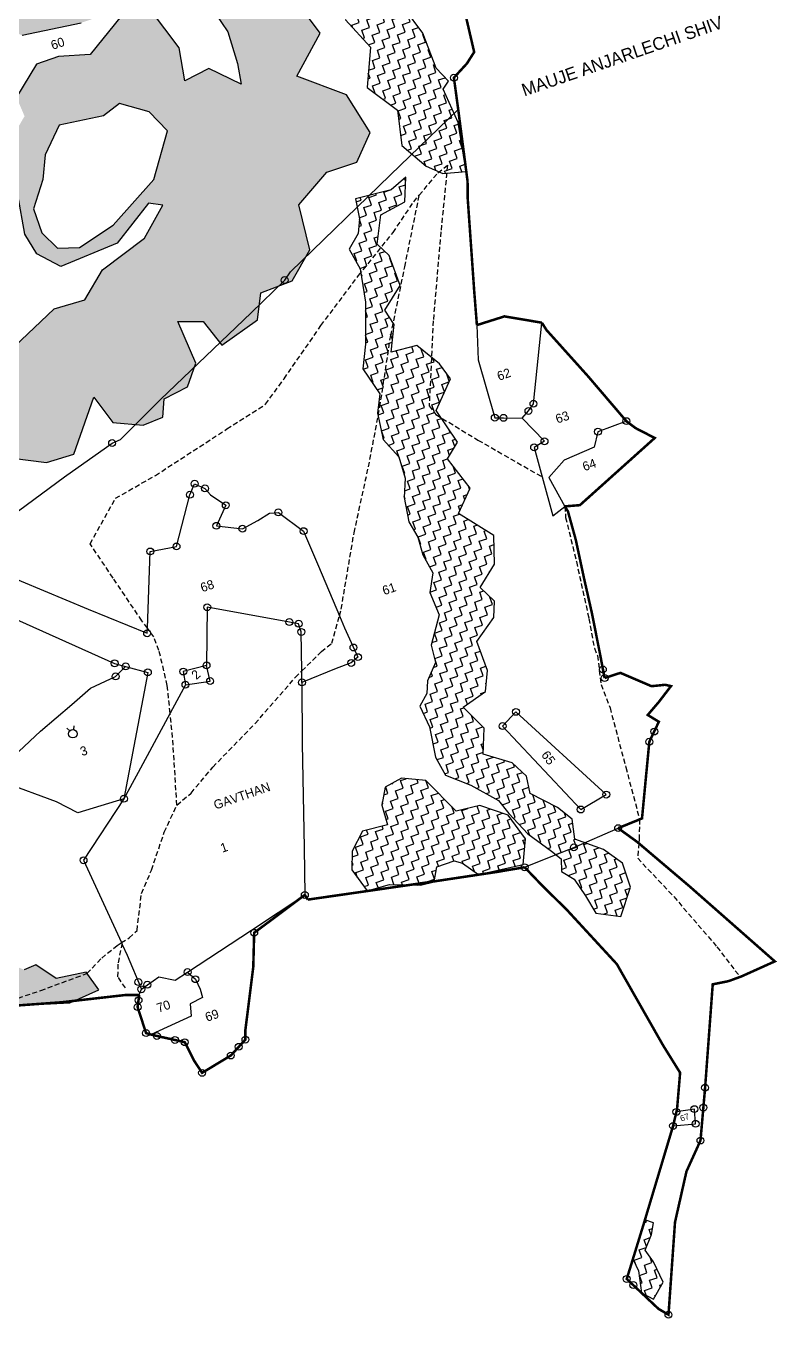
# Model space of a CAD drawing. Header units: metres. Extents: x 296658 to 298256, y 1974693 to 1976822.
# Drawn here: x 297507 to 298256, y 1974693 to 1975983 of the extents above; entities that cross this region are included whole.
import ezdxf

# ---------------------------------------------------------------- set-up
doc = ezdxf.new("R2010")
doc.units = ezdxf.units.M
doc.linetypes.add('DASHED', pattern=[0.75, 0.5, -0.25])
for name, color, linetype in [('LINE_FOOTPATH', 1, 'DASHED'), ('POLY_HATCH', 12, 'Continuous'), ('POLY_PARCEL', 6, 'Continuous'), ('SYM_STONE', 1, 'Continuous'), ('SYM_WELL', 1, 'Continuous'), ('TEXT_MAPIN', 7, 'Continuous'), ('TEXT_MAPOUT', 7, 'Continuous'), ('TEXT_PARCEL', 7, 'Continuous'), ('V_BOUND_LINE', 7, 'Continuous')]:
    doc.layers.add(name, color=color, linetype=linetype)
doc.styles.add('TEXT_MAP', font='')
doc.styles.get('TEXT_MAP').set_extended_font_data('Kruti Dev 050')
pattern_1 = [(19.05483, (297121.198, 1974265.004), (4.95156, 10.176907), [8.00273, -8.00273]), (109.05483, (297128.762, 1974267.617), (-10.176907, 4.95156), [8.00273, -8.00273])]

# ---------------------------------------------------------------- blocks, each defined once
blk = doc.blocks.new('STONE')
blk.add_circle((0, 0), 0.851)
blk = doc.blocks.new('MOTWELL')
for points in [[(-1.54, 2.96), (-0.8, 1.55)], [(1.54, 2.96), (0.8, 1.55)]]:
    blk.add_lwpolyline(points)
blk.add_circle((0, 0), 1.74)

msp = doc.modelspace()

# ---------------------------------------------------------------- hatches: boundary and pattern name
at = {"layer": 'POLY_HATCH'}
h = msp.add_hatch(dxfattribs=at)
h.set_pattern_fill('ZIGZAG', color=256, scale=2.520545, angle=19.0548, style=0)
h.set_pattern_definition(pattern_1)
h.paths.add_polyline_path([(297862.6, 1976090.4), (297849.5, 1976073.9), (297853, 1976054.6), (297832.7, 1976039.5), (297818.2, 1976006.4), (297825.4, 1975988.9), (297850.3, 1975961.7), (297846.8, 1975921.4), (297877.3, 1975898.6), (297881.6, 1975863.4), (297905.7, 1975842.7), (297922.3, 1975835.5), (297945.7, 1975837.4), (297937.5, 1975886.5), (297922.6, 1975919.5), (297928.1, 1975927.6), (297915.8, 1975940.5), (297902.5, 1975975.5), (297884.2, 1976000.1), (297885, 1976019.4), (297894, 1976034), (297884.5, 1976062.2), (297894.8, 1976063.4), (297901.9, 1976084.9), (297894.2, 1976095.5), (297896.5, 1976110.2), (297905.8, 1976117.2), (297924, 1976145.4), (297919.4, 1976181.4), (297931.6, 1976190.9), (297947.6, 1976206), (297954.7, 1976228.9), (297970.4, 1976241), (297977.2, 1976278.6), (297982.3, 1976300.4), (297997.2, 1976311.7), (297994.7, 1976319), (297969.5, 1976305), (297960.8, 1976288.7), (297932.7, 1976279.5), (297913.2, 1976262.2), (297912.6, 1976230.1), (297892.1, 1976222.5), (297874.7, 1976204.6), (297876.9, 1976184.9), (297882.9, 1976171.2), (297854.7, 1976155.3), (297843.8, 1976140.6), (297847.2, 1976112.2)])
h = msp.add_hatch(dxfattribs=at)
h.set_pattern_fill('ZIGZAG', color=256, scale=2.520545, angle=19.0548, style=0)
h.set_pattern_definition(pattern_1)
h.paths.add_polyline_path([(297665.3, 1975928.1), (297659.5, 1975960.9), (297630.9, 1975998.7), (297601.7, 1975992.6), (297570.7, 1975954.1), (297539.1, 1975952.1), (297517.3, 1975944.6), (297497.3, 1975911.8), (297505.4, 1975892.7), (297493.2, 1975871.6), (297463.7, 1975866.4), (297442.5, 1975834.2), (297424.9, 1975826.1), (297413.1, 1975804.2), (297372.9, 1975815.2), (297339.9, 1975799.8), (297326.1, 1975775.1), (297337, 1975742.1), (297298.9, 1975724), (297286.8, 1975702.9), (297299.3, 1975665.4), (297326.9, 1975650.1), (297312.4, 1975604.3), (297334.3, 1975571.1), (297357.7, 1975565.3), (297389.9, 1975577.4), (297409.6, 1975553.4), (297437.9, 1975539.3), (297475.2, 1975571), (297493.4, 1975551.5), (297527.2, 1975547.2), (297554.6, 1975555.7), (297574.4, 1975612.3), (297593.5, 1975587), (297623.7, 1975584.6), (297643.4, 1975592.4), (297644.6, 1975610.7), (297667.8, 1975622.6), (297676, 1975646.4), (297658.2, 1975687.9), (297683.6, 1975687.8), (297702.2, 1975664.4), (297737.7, 1975689.6), (297740.9, 1975716.5), (297772.1, 1975728.3), (297789.8, 1975759.3), (297778.8, 1975804.2), (297806.8, 1975836.7), (297836.6, 1975847), (297849.8, 1975876.5), (297826.4, 1975914.1), (297776.7, 1975932.7), (297800.1, 1975975.6), (297786.4, 1975993.8), (297727.7, 1976018.2), (297708, 1976039.3), (297678.2, 1976034.9), (297662.6, 1976058.4), (297633.8, 1976068.3), (297612, 1976060.8), (297595.2, 1976036.1), (297567.7, 1976056.5), (297547.1, 1976054.3), (297506.5, 1976026.4), (297482.7, 1976039), (297461, 1976025.6), (297448.8, 1976007.4), (297433.5, 1976007.1), (297419, 1976044.9), (297403, 1976046.3), (297375.3, 1976038.7), (297339.6, 1976057.2), (297306.3, 1976065.6), (297274.6, 1976066.6), (297267.1, 1976086.9), (297245.8, 1976095.4), (297216.5, 1976089.3), (297200.1, 1976106.5), (297163.1, 1976105.7), (297140.5, 1976123.7), (297101, 1976127), (297073.1, 1976114.3), (297057.5, 1976131.8), (297018.1, 1976132.2), (296980, 1976154.8), (296965.1, 1976164.6), (296929.3, 1976163.1), (296901.9, 1976177.5), (296861.8, 1976165.7), (296835.3, 1976180.4), (296797.8, 1976166.4), (296784.4, 1976157.8), (296752.1, 1976160.6), (296726.9, 1976137), (296698.5, 1976137.1), (296685.7, 1976123.7), (296681, 1976101.2), (296682.6, 1976074.9), (296668.7, 1976059.2), (296674.8, 1976028.5), (296663.3, 1976002.6), (296667.1, 1975973.1), (296677.5, 1975958.8), (296675.5, 1975931.3), (296688.2, 1975901.8), (296691.6, 1975870.2), (296718.6, 1975842.7), (296728, 1975811.2), (296740.7, 1975798.7), (296756.4, 1975798.1), (296763.8, 1975783.8), (296783.1, 1975769.6), (296806.3, 1975761.6), (296815.9, 1975741.1), (296838.1, 1975729.9), (296860.8, 1975734.7), (296864.3, 1975706.1), (296881.2, 1975696), (296907.2, 1975697.1), (296923.8, 1975687.9), (296926.5, 1975669.9), (296950.1, 1975652.2), (296957.7, 1975617), (296969, 1975606), (296963.2, 1975572.2), (296973.4, 1975552.9), (296972.7, 1975521.8), (296985.8, 1975505.4), (297007.1, 1975505.8), (296993.5, 1975483.2), (296990.1, 1975451.2), (296999.5, 1975425.6), (297022.7, 1975411.7), (297041.3, 1975408.2), (297043.4, 1975389.1), (297066.8, 1975383.3), (297091.5, 1975396.8), (297103.1, 1975381.9), (297122.3, 1975382.5), (297148.7, 1975408.5), (297169.1, 1975402.7), (297197.7, 1975410.6), (297212.6, 1975391.8), (297224.7, 1975390), (297217.9, 1975370.8), (297227.5, 1975353.2), (297212.8, 1975345.2), (297202.5, 1975327.7), (297218.5, 1975314.3), (297220.4, 1975293.1), (297243.6, 1975276.2), (297255.9, 1975253.6), (297286.5, 1975241.3), (297289, 1975218.3), (297318.7, 1975202.8), (297339.1, 1975177), (297363.5, 1975162.5), (297376.6, 1975146.2), (297389.6, 1975138.7), (297389.5, 1975111.8), (297406.3, 1975084.8), (297404, 1975055.2), (297420.8, 1975031.2), (297454.2, 1975013.8), (297492.5, 1975005.2), (297550.6, 1975008.4), (297579.4, 1975021.3), (297566.9, 1975038.9), (297536.8, 1975032.4), (297516.6, 1975046.3), (297504.9, 1975041.3), (297474.3, 1975053.6), (297461.2, 1975064), (297447.4, 1975062.2), (297441.6, 1975089.1), (297418.3, 1975114.8), (297418, 1975154.5), (297370.9, 1975180), (297324.8, 1975216.8), (297288.5, 1975259.9), (297272.5, 1975273.3), (297253.2, 1975307.4), (297243.1, 1975297.9), (297229.8, 1975326.2), (297253.3, 1975346.2), (297241.2, 1975373.9), (297242.8, 1975405.3), (297221.5, 1975413.8), (297209.2, 1975436.4), (297182.7, 1975428.2), (297149.9, 1975440.8), (297116.4, 1975421.3), (297096, 1975424.2), (297071.9, 1975411.8), (297051.7, 1975425.7), (297022, 1975435.4), (297013.3, 1975453.3), (297015, 1975475.7), (297040.9, 1975488.6), (297053.5, 1975513.9), (297072.7, 1975517.5), (297099.9, 1975569.7), (297111.5, 1975586.6), (297097.9, 1975624.7), (297109.3, 1975659.4), (297196.5, 1975696.5), (297207.6, 1975726.2), (297240.4, 1975730.6), (297233, 1975767.8), (297248.1, 1975791.9), (297223, 1975848.9), (297254.6, 1975882.7), (297251.9, 1975900.6), (297279, 1975907), (297308.1, 1975925), (297345.1, 1975925.9), (297381.6, 1975948.4), (297420.2, 1975973.7), (297441.7, 1975979.1), (297462.7, 1975974.4), (297481.5, 1975981.9), (297502.9, 1975973.4), (297561.8, 1975985.8), (297615.6, 1976004.4), (297653.8, 1976007.6), (297689, 1976004.9), (297708.2, 1975976.7), (297717.6, 1975945.2), (297721.3, 1975924.5), (297689, 1975940.2)])
h.paths.add_polyline_path([(297629.5, 1975897.1), (297648, 1975878.1), (297634.4, 1975829.5), (297593.6, 1975783.9), (297560.1, 1975761.6), (297538.4, 1975761), (297522.7, 1975776.3), (297514.4, 1975800.4), (297523.5, 1975829.7), (297525.8, 1975854.3), (297539.8, 1975883.8), (297584, 1975892.9), (297600.1, 1975905.4)], flags=16)
h.paths.add_polyline_path([(297629, 1975806.1), (297643.2, 1975804.1), (297625, 1975770.9), (297583.1, 1975739.5), (297565.4, 1975709.5), (297535, 1975700.6), (297495.3, 1975663), (297479.2, 1975668.3), (297480.9, 1975711.1), (297455.9, 1975717.9), (297443.7, 1975732.1), (297455.6, 1975750.1), (297489.3, 1975777.1), (297498.8, 1975814.2), (297505.8, 1975775.1), (297517.6, 1975755.3), (297541.6, 1975742.9), (297597.8, 1975766.1)], flags=16)
h.paths.add_polyline_path([(297473.9, 1975702.6), (297467.2, 1975669.5), (297429.1, 1975658.6), (297407.1, 1975656.4), (297395.6, 1975668.6), (297395.2, 1975697.7), (297408.8, 1975713.9), (297432.4, 1975723.6), (297453.9, 1975708)], flags=16)
h.paths.add_polyline_path([(297349.2, 1976016.9), (297325.9, 1976004.4), (297314.2, 1975982), (297311.2, 1975964.1), (297293.3, 1975963.8), (297278, 1975962.2), (297263.5, 1975932.9), (297253, 1975941.1), (297252.8, 1975953.5), (297268, 1975972), (297306.6, 1975989), (297296.2, 1976009.6), (297260.8, 1976002.5), (297238, 1975993.1), (297234.3, 1975936.8), (297218.1, 1975923.1), (297218.5, 1975893.2), (297203.1, 1975883.4), (297192, 1975863.5), (297203.5, 1975824.8), (297195, 1975810.2), (297203.9, 1975789.7), (297215.4, 1975770.2), (297193.1, 1975772), (297179.9, 1975760.2), (297173.4, 1975746.1), (297180.6, 1975720), (297166.6, 1975725.4), (297146.7, 1975722.3), (297118.3, 1975699.2), (297082.8, 1975684), (297064.9, 1975681.5), (297081.5, 1975638.8), (297095.5, 1975576.1), (297067.8, 1975568), (297053.4, 1975546.8), (297032.5, 1975555.1), (297012.4, 1975554.7), (297006.6, 1975532.2), (296992.2, 1975562.4), (296980.3, 1975572.3), (296980.6, 1975598.1), (296988.2, 1975611), (296981.2, 1975640.9), (296983.3, 1975659.2), (296964.4, 1975682.1), (296954.9, 1975707.4), (296934.7, 1975710.7), (296921.2, 1975725.1), (296904.4, 1975728.1), (296882.9, 1975740.5), (296861.7, 1975760.4), (296844.6, 1975764), (296830.5, 1975778.3), (296789.7, 1975806), (296755.8, 1975822.2), (296731.9, 1975849.9), (296716.4, 1975874.7), (296710.9, 1975902.2), (296703.1, 1975928.1), (296701.9, 1975964.4), (296694.4, 1975997.8), (296699.8, 1976019.5), (296695.3, 1976037.7), (296700.9, 1976046.3), (296712.5, 1976079.6), (296721.6, 1976096.8), (296743.2, 1976099.1), (296750.2, 1976111.8), (296778.1, 1976125.8), (296799.3, 1976122.9), (296820.2, 1976129.3), (296853.9, 1976128.5), (296884.6, 1976130.3), (296912.2, 1976123.7), (296932.7, 1976129.3), (296947.8, 1976122.7), (296990.4, 1976111), (297009.3, 1976121.2), (297026.2, 1976107.2), (297046.3, 1976114.2), (297068.3, 1976098.3), (297104.3, 1976112.2), (297156, 1976086.7), (297176.4, 1976084.2), (297198.2, 1976069), (297241.2, 1976058.1), (297265.8, 1976047.6), (297311.5, 1976037.6)], flags=16)
h.paths.add_polyline_path([(297194.6, 1976023.3), (297182.6, 1975995.2), (297159.5, 1975987.2), (297146.3, 1975972.9), (297126.1, 1975967), (297098.6, 1975970.2), (297075.8, 1975995.6), (297057.2, 1976023.4), (297046.2, 1976045.7), (297045.4, 1976064.3), (297064.1, 1976076.9), (297075.4, 1976083.4), (297091.9, 1976086.5), (297102.9, 1976067.3), (297132.2, 1976064.7), (297139.3, 1976071.7), (297152.7, 1976067.7), (297187.7, 1976042.4)], flags=0)
h.paths.add_polyline_path([(297142.4, 1976017.6), (297133.7, 1976006.4), (297108.5, 1976012), (297090.3, 1976031.3), (297089.3, 1976043.2), (297096.5, 1976053.4), (297111.9, 1976060.7), (297130.5, 1976054.9), (297143.1, 1976038.3)], flags=0)
h.paths.add_polyline_path([(296726.9, 1975875.1), (296739.6, 1975879.5), (296736.2, 1975889.3), (296723.5, 1975884.9)], flags=8)
h = msp.add_hatch(dxfattribs=at)
h.set_pattern_fill('ZIGZAG', color=256, scale=2.520545, angle=19.0548, style=0)
h.set_pattern_definition(pattern_1)
h.paths.add_polyline_path([(298040.7, 1975139.4), (298053.4, 1975131.7), (298064.6, 1975114.9), (298074.9, 1975097.7), (298099.8, 1975094.2), (298109.4, 1975123.7), (298101.5, 1975147.7), (298082.4, 1975161.2), (298053.8, 1975171.4), (298051.3, 1975191.3), (298036.8, 1975203), (298009.5, 1975217), (298005.8, 1975234.5), (297991.6, 1975247.7), (297962.7, 1975256.4), (297963.6, 1975282.2), (297942.6, 1975303.1), (297965, 1975318.8), (297966.9, 1975339.6), (297956.4, 1975368.8), (297973.3, 1975392.7), (297974, 1975409), (297959.6, 1975422.7), (297974, 1975445.8), (297973.2, 1975474.3), (297937.9, 1975496.3), (297949.5, 1975521.7), (297927.1, 1975550.8), (297937, 1975567.6), (297915.7, 1975599.1), (297929.9, 1975630.8), (297919.1, 1975645.8), (297896.3, 1975664), (297870.9, 1975657.3), (297873.7, 1975685), (297864.4, 1975699.2), (297879.7, 1975723.9), (297869, 1975753.7), (297856.8, 1975764.9), (297860.4, 1975794.3), (297884.4, 1975807.2), (297885.6, 1975831.8), (297870.9, 1975819.3), (297835.4, 1975810.4), (297839.3, 1975790.3), (297838, 1975775.8), (297829, 1975760), (297840.1, 1975740.4), (297845.2, 1975707.3), (297845.3, 1975665.2), (297842.7, 1975640.8), (297859.7, 1975615.9), (297857.4, 1975596.4), (297862.8, 1975570.1), (297878.5, 1975552.8), (297884.8, 1975531.5), (297883.7, 1975512.4), (297888.5, 1975487.9), (297897.4, 1975472.9), (297902.4, 1975455.2), (297912.4, 1975437.2), (297909.5, 1975417.5), (297918.8, 1975395.3), (297910.8, 1975365.1), (297915.1, 1975347.8), (297907, 1975329.6), (297906.4, 1975316.7), (297899.6, 1975304.3), (297909.2, 1975283.5), (297915.2, 1975253.4), (297925.1, 1975235.4), (297950.4, 1975225.4), (297978, 1975210.2), (297988.3, 1975197), (298007, 1975176.7), (298030.8, 1975159.4), (298040.4, 1975152)])
h = msp.add_hatch(dxfattribs=at)
h.set_pattern_fill('ZIGZAG', color=256, scale=2.520545, angle=19.0548, style=0)
h.set_pattern_definition(pattern_1)
h.paths.add_polyline_path([(297933.8, 1975150), (297941.8, 1975147.4), (297958, 1975136.3), (298002.5, 1975146.3), (298004.7, 1975171.8), (297987.5, 1975195.4), (297959.1, 1975205), (297935.8, 1975199.6), (297905.5, 1975230), (297881, 1975232.2), (297865, 1975223.3), (297861.4, 1975205.4), (297867.2, 1975185.9), (297842.3, 1975179.4), (297832, 1975159.7), (297831.5, 1975140.8), (297847, 1975120.1), (297869.3, 1975126.4), (297900, 1975125.7), (297913.6, 1975129), (297916.5, 1975144)])
h = msp.add_hatch(dxfattribs=at)
h.set_pattern_fill('ZIGZAG', color=256, scale=2.520545, angle=19.0548, style=0)
h.set_pattern_definition(pattern_1)
h.paths.add_polyline_path([(298123.9, 1974761.5), (298130.4, 1974777.2), (298132.2, 1974788.7), (298123.8, 1974791.8), (298122.2, 1974786.4), (298111.9, 1974753), (298117.3, 1974740.9), (298120.3, 1974719.1), (298132.4, 1974712.8), (298142.1, 1974729.6), (298132.4, 1974749.9)])

# ---------------------------------------------------------------- linework, layer by layer
at = {"layer": 'LINE_FOOTPATH', "ltscale": 10}
for points in [[(297898.8, 1975813.8), (297917.5, 1975836.2), (297927, 1975843.7), (297920.4, 1975777.2), (297912.8, 1975688.7), (297908.7, 1975603.8), (297915.4, 1975595.1), (297957.4, 1975569.6), (298021.4, 1975532.9)], [(297627.8, 1975382), (297622.3, 1975389.4), (297593.7, 1975432), (297570.7, 1975466.2), (297596.1, 1975511.6), (297635.8, 1975534.3), (297707.1, 1975580.7), (297745.6, 1975605.3), (297764.1, 1975630.8), (297800.9, 1975683.8), (297838.4, 1975733.7), (297872.7, 1975776.6), (297893.3, 1975807.3), (297898.8, 1975813.8)], [(297819.3, 1975394.4), (297821.1, 1975401.1), (297833.9, 1975477.2), (297848.2, 1975542.8), (297859.6, 1975602.4), (297870.4, 1975673.8), (297884.5, 1975742.5), (297898.8, 1975813.8)], [(298044, 1975503.5), (298044.7, 1975492.5), (298055.5, 1975448.5), (298067.9, 1975391.6), (298073.4, 1975361.9), (298076.4, 1975354.6), (298080.2, 1975325.8), (298089, 1975302.6), (298104.7, 1975243.3), (298118.5, 1975191.2)], [(297781.8, 1975339.3), (297801.3, 1975358.7), (297811.6, 1975366.9), (297819.3, 1975394.4)], [(297650.5, 1975297.3), (297647.7, 1975324.8), (297639.4, 1975359.8), (297634.3, 1975373.3), (297627.8, 1975382)], [(297657.3, 1975205.5), (297671.4, 1975217.5), (297693.1, 1975243.4), (297735.2, 1975286.9), (297775.2, 1975332.8), (297781.8, 1975339.3)], [(297657.3, 1975205.5), (297653, 1975273), (297650.5, 1975297.3)], [(297601.9, 1975068.3), (297609.8, 1975073.1), (297617.5, 1975080.5), (297622, 1975117.3), (297631.9, 1975140.7), (297644.7, 1975178.5), (297657.3, 1975205.5)], [(298118.5, 1975191.2), (298118, 1975171.5), (298117.7, 1975167.4)], [(298117.7, 1975167.4), (298116.6, 1975152.5), (298152.6, 1975114.2), (298195.6, 1975064.1), (298218.7, 1975034.1)], [(297470.6, 1975003.6), (297521.5, 1975020.5), (297567.6, 1975037.6), (297582.4, 1975052.9), (297597.6, 1975065.6), (297601.9, 1975068.3)], [(297605.9, 1975023.1), (297598.4, 1975034.3), (297598.9, 1975048.3), (297602.8, 1975066.5)]]:
    msp.add_lwpolyline(points, dxfattribs=at)
at = {"layer": 'POLY_HATCH'}
for points in [[(297689, 1976004.9), (297708.2, 1975976.7), (297717.6, 1975945.2), (297721.3, 1975924.5), (297689, 1975940.2), (297665.3, 1975928.1), (297659.5, 1975960.9), (297630.9, 1975998.7)], [(297825.4, 1975988.9), (297850.3, 1975961.7), (297846.8, 1975921.4), (297877.3, 1975898.6), (297881.6, 1975863.4), (297905.7, 1975842.7), (297922.3, 1975835.5), (297945.7, 1975837.4), (297937.5, 1975886.5), (297922.6, 1975919.5), (297928.1, 1975927.6), (297915.8, 1975940.5), (297902.5, 1975975.5), (297884.2, 1976000.1)], [(297493.4, 1975551.5), (297527.2, 1975547.2), (297554.6, 1975555.7), (297574.4, 1975612.3), (297593.5, 1975587), (297623.7, 1975584.6), (297643.4, 1975592.4), (297644.6, 1975610.7), (297667.8, 1975622.6), (297676, 1975646.4), (297658.2, 1975687.9), (297683.6, 1975687.8), (297702.2, 1975664.4), (297737.7, 1975689.6), (297740.9, 1975716.5), (297772.1, 1975728.3), (297789.8, 1975759.3), (297778.8, 1975804.2), (297806.8, 1975836.7), (297836.6, 1975847), (297849.8, 1975876.5), (297826.4, 1975914.1), (297776.7, 1975932.7), (297800.1, 1975975.6), (297786.4, 1975993.8)], [(297601.7, 1975992.6), (297570.7, 1975954.1), (297539.1, 1975952.1), (297517.3, 1975944.6), (297497.3, 1975911.8)], [(297502.9, 1975973.4), (297561.8, 1975985.8)], [(297492.5, 1975005.2), (297550.6, 1975008.4), (297579.4, 1975021.3), (297566.9, 1975038.9), (297536.8, 1975032.4), (297516.6, 1975046.3), (297504.9, 1975041.3)]]:
    msp.add_lwpolyline(points, dxfattribs=at)
for points in [[(297523.5, 1975829.7), (297514.4, 1975800.4), (297522.7, 1975776.3), (297538.4, 1975761), (297560.1, 1975761.6), (297593.6, 1975783.9), (297634.4, 1975829.5), (297648, 1975878.1), (297629.5, 1975897.1), (297600.1, 1975905.4), (297584, 1975892.9), (297539.8, 1975883.8), (297525.8, 1975854.3)], [(298040.7, 1975139.4), (298053.4, 1975131.7), (298064.6, 1975114.9), (298074.9, 1975097.7), (298099.8, 1975094.2), (298109.4, 1975123.7), (298101.5, 1975147.7), (298082.4, 1975161.2), (298053.8, 1975171.4), (298051.3, 1975191.3), (298036.8, 1975203), (298009.5, 1975217), (298005.8, 1975234.5), (297991.6, 1975247.7), (297962.7, 1975256.4), (297963.6, 1975282.2), (297942.6, 1975303.1), (297965, 1975318.8), (297966.9, 1975339.6), (297956.4, 1975368.8), (297973.3, 1975392.7), (297974, 1975409), (297959.6, 1975422.7), (297974, 1975445.8), (297973.2, 1975474.3), (297937.9, 1975496.3), (297949.5, 1975521.7), (297927.1, 1975550.8), (297937, 1975567.6), (297915.7, 1975599.1), (297929.9, 1975630.8), (297919.1, 1975645.8), (297896.3, 1975664), (297870.9, 1975657.3), (297873.7, 1975685), (297864.4, 1975699.2), (297879.7, 1975723.9), (297869, 1975753.7), (297856.8, 1975764.9), (297860.4, 1975794.3), (297884.4, 1975807.2), (297885.6, 1975831.8), (297870.9, 1975819.3), (297835.4, 1975810.4), (297839.3, 1975790.3), (297838, 1975775.8), (297829, 1975760), (297840.1, 1975740.4), (297845.2, 1975707.3), (297845.3, 1975665.2), (297842.7, 1975640.8), (297859.7, 1975615.9), (297857.4, 1975596.4), (297862.8, 1975570.1), (297878.5, 1975552.8), (297884.8, 1975531.5), (297883.7, 1975512.4), (297888.5, 1975487.9), (297897.4, 1975472.9), (297902.4, 1975455.2), (297912.4, 1975437.2), (297909.5, 1975417.5), (297918.8, 1975395.3), (297910.8, 1975365.1), (297915.1, 1975347.8), (297907, 1975329.6), (297906.4, 1975316.7), (297899.6, 1975304.3), (297909.2, 1975283.5), (297915.2, 1975253.4), (297925.1, 1975235.4), (297950.4, 1975225.4), (297978, 1975210.2), (297988.3, 1975197), (298007, 1975176.7), (298030.8, 1975159.4), (298040.4, 1975152)], [(297498.8, 1975814.2), (297489.3, 1975777.1), (297455.6, 1975750.1), (297443.7, 1975732.1), (297455.9, 1975717.9), (297480.9, 1975711.1), (297479.2, 1975668.3), (297495.3, 1975663), (297535, 1975700.6), (297565.4, 1975709.5), (297583.1, 1975739.5), (297625, 1975770.9), (297643.2, 1975804.1), (297629, 1975806.1), (297597.8, 1975766.1), (297541.6, 1975742.9), (297517.6, 1975755.3), (297505.8, 1975775.1)], [(297913.6, 1975129), (297916.5, 1975144), (297933.8, 1975150), (297941.8, 1975147.4), (297958, 1975136.3), (298002.5, 1975146.3), (298004.7, 1975171.8), (297987.5, 1975195.4), (297959.1, 1975205), (297935.8, 1975199.6), (297905.5, 1975230), (297881, 1975232.2), (297865, 1975223.3), (297861.4, 1975205.4), (297867.2, 1975185.9), (297842.3, 1975179.4), (297832, 1975159.7), (297831.5, 1975140.8), (297847, 1975120.1), (297869.3, 1975126.4), (297900, 1975125.7)], [(298111.9, 1974753), (298117.3, 1974740.9), (298120.3, 1974719.1), (298132.4, 1974712.8), (298142.1, 1974729.6), (298132.4, 1974749.9), (298123.9, 1974761.5), (298130.4, 1974777.2), (298132.2, 1974788.7), (298123.8, 1974791.8)]]:
    msp.add_lwpolyline(points, close=True, dxfattribs=at)
at = {"layer": 'POLY_PARCEL'}
for points in [[(297437.5, 1975451.7), (297445.5, 1975459.5), (297545.1, 1975533), (297592.7, 1975566.6), (297601.1, 1975570.2), (297641, 1975610.1), (297731.2, 1975696.7), (297764.7, 1975729.2), (297770.4, 1975737.4), (297869.8, 1975833.9), (297937.7, 1975899.3)], [(298001.4, 1975591.5), (298007.7, 1975598.7), (298012.7, 1975605.8), (298021.1, 1975686.7)], [(297956.3, 1975684.3), (297957.6, 1975649.6), (297974.2, 1975591.9), (297982.8, 1975591.8), (298001.4, 1975591.5)], [(298001.4, 1975591.5), (298023.7, 1975568.4), (298013.4, 1975562.3), (298021.4, 1975532.9)], [(298105.3, 1975588.5), (298077, 1975578), (298073.2, 1975562.6), (298043.2, 1975549.6), (298028, 1975532.3), (298044, 1975503.5)], [(298021.4, 1975532.9), (298032, 1975494.2), (298044, 1975503.5)], [(297627.8, 1975382), (297630.7, 1975458.5), (297656.9, 1975463.5), (297670.3, 1975515.1), (297674.9, 1975526.1), (297685.2, 1975521.4), (297690.9, 1975515.1), (297706, 1975504.6), (297696.6, 1975484.1), (297722.6, 1975481.2), (297738.1, 1975489.3), (297749.5, 1975496.6), (297758.4, 1975497.5), (297783.6, 1975478.8), (297798.5, 1975443.7), (297819.3, 1975394.4)], [(297445.8, 1975450.6), (297452.6, 1975449.9), (297502.1, 1975428.8), (297568.9, 1975401), (297627.6, 1975376.9), (297627.8, 1975382)], [(297445.8, 1975450.6), (297487.8, 1975422.3), (297487.9, 1975409), (297490.8, 1975393.5), (297595.2, 1975346.9), (297606.1, 1975343.9)], [(297781.8, 1975339.3), (297781.3, 1975378.2), (297778.6, 1975386.4), (297769.4, 1975388.1), (297687.5, 1975402.9), (297686.8, 1975344.9)], [(297819.3, 1975394.4), (297824.3, 1975382.4), (297837.7, 1975353.1), (297831, 1975347.3), (297815.9, 1975341.6), (297781.9, 1975327.9)], [(297494.7, 1975256.6), (297499.6, 1975259), (297521.3, 1975279.4), (297552.6, 1975305.9), (297571.3, 1975322.1), (297596.2, 1975333.9), (297606.1, 1975343.9)], [(297606.1, 1975343.9), (297628.3, 1975337.9), (297604.5, 1975211.9)], [(297686.8, 1975344.9), (297663.6, 1975338.7), (297665.8, 1975325.6)], [(297665.8, 1975325.6), (297690.4, 1975329.2), (297686.8, 1975344.9)], [(297781.9, 1975327.9), (297781.8, 1975339.3)], [(297665.8, 1975325.6), (297650.5, 1975297.3)], [(297781.9, 1975327.9), (297782.1, 1975267.1), (297784, 1975163), (297784.8, 1975115.9)], [(297650.5, 1975297.3), (297618.6, 1975238), (297604.5, 1975211.9)], [(297604.5, 1975211.9), (297558.4, 1975197.7), (297537.1, 1975208.6), (297485.2, 1975228), (297475, 1975237.8), (297470.8, 1975247.9)], [(297604.5, 1975211.9), (297564.2, 1975150.4), (297601.9, 1975068.3)], [(298003.9, 1975143.5), (298053, 1975163.3), (298097.1, 1975182.5)], [(297667.9, 1975038.9), (297731.7, 1975080.6), (297784.8, 1975115.9)], [(297601.9, 1975068.3), (297602.8, 1975066.5)], [(297602.8, 1975066.5), (297607.7, 1975055.7), (297621.9, 1975021.8)], [(297621.9, 1975021.8), (297627.8, 1975026.3), (297639.4, 1975034.2), (297655.7, 1975030.7), (297667.9, 1975038.9)], [(297667.9, 1975038.9), (297675.7, 1975031.8), (297680.6, 1975021.8), (297682.8, 1975013.4), (297670.4, 1975007.1), (297671.5, 1974995.1), (297631.5, 1974976.6)], [(297619.7, 1975016.1), (297621.9, 1975021.8)], [(298151.9, 1974885.5), (298174.3, 1974887.6), (298173.1, 1974902.2), (298155.2, 1974899.5)]]:
    msp.add_lwpolyline(points, dxfattribs=at)
msp.add_lwpolyline([(298059.8, 1975201.1), (298085.3, 1975216), (297995.2, 1975298.5), (297981.9, 1975284.3)], close=True, dxfattribs=at)
at = {"layer": 'V_BOUND_LINE', "const_width": 2.52}
for points in [[(298004.4, 1976334.4), (298008.3, 1976318.8), (297980.3, 1976282.6), (297966.5, 1976228.1), (297949.1, 1976159.4), (297939.1, 1976149.5), (297919.7, 1976125.5), (297918.1, 1976111.3), (297918.3, 1976039.9), (297935.2, 1976017.6), (297943.1, 1976001.9), (297953.6, 1975956.7), (297946.4, 1975945.3), (297933.4, 1975931.1), (297937.7, 1975899.3)], [(297937.7, 1975899.3), (297947, 1975827.8), (297947.2, 1975810), (297953.6, 1975718.8), (297956.3, 1975684.3)], [(297956.3, 1975684.3), (297983.8, 1975693), (298021.1, 1975686.7)], [(298021.1, 1975686.7), (298025.6, 1975679.5), (298066.9, 1975633.5), (298105.3, 1975588.5)], [(298105.3, 1975588.5), (298114.4, 1975581.6), (298133.6, 1975571.7), (298059, 1975504.7), (298044, 1975503.5)], [(298044, 1975503.5), (298047.1, 1975498.4), (298054.9, 1975470.1), (298063, 1975432.2), (298070.8, 1975397.7), (298079.2, 1975355.5), (298083.6, 1975332.2)], [(298083.6, 1975332.2), (298099.4, 1975337.4), (298130.4, 1975324.1), (298143.9, 1975325.5), (298149.8, 1975324.2), (298137.7, 1975308.4), (298126.6, 1975295.4), (298137.7, 1975288.6), (298128.2, 1975268.7), (298120.9, 1975192.2), (298118.5, 1975191.2)], [(298118.5, 1975191.2), (298097.1, 1975182.5)], [(298097.1, 1975182.5), (298115.6, 1975169.1), (298117.7, 1975167.4)], [(298117.7, 1975167.4), (298168, 1975124.7), (298253.3, 1975049.6), (298220.5, 1975034.8), (298218.7, 1975034.1)], [(298003.9, 1975143.5), (297976.8, 1975138.9), (297910.4, 1975128.9), (297787.7, 1975111.2)], [(298155.2, 1974899.5), (298155.8, 1974901.8), (298158.9, 1974938.5), (298141.8, 1974966), (298095.8, 1975046.9), (298045.8, 1975101.2), (298021.6, 1975125), (298003.9, 1975143.5)], [(297784.8, 1975115.9), (297734.3, 1975078.1), (297733.4, 1975044.1), (297725.4, 1974980.1), (297725.6, 1974971.6), (297711, 1974955.7), (297682.4, 1974938.4), (297674.2, 1974950.9), (297665.1, 1974969), (297634.2, 1974975.9), (297631.5, 1974976.6)], [(297787.7, 1975111.2), (297784.8, 1975115.9)], [(298218.7, 1975034.1), (298207.2, 1975029.9), (298191.4, 1975026.7), (298183.8, 1974923.6), (298179.2, 1974870.9), (298165.2, 1974840), (298153.8, 1974789.4), (298147.3, 1974697.1), (298137.3, 1974703), (298105.7, 1974732.8), (298122.2, 1974786.4), (298151.9, 1974885.5)], [(297619.7, 1975016.1), (297605.5, 1975016), (297542.2, 1975008.8), (297470.6, 1975003.6)], [(297631.5, 1974976.6), (297626.5, 1974978.1), (297618.1, 1975004), (297619.7, 1975016.1)], [(298151.9, 1974885.5), (298155.2, 1974899.5)]]:
    msp.add_lwpolyline(points, dxfattribs=at)

# ---------------------------------------------------------------- block references
at = {"layer": 'SYM_STONE', "xscale": 4.032871912693284, "yscale": 4.032871912693284, "zscale": 4.032871912693284, "rotation": 19.05482541148341}
for p in [(297933.4, 1975931.1), (297764.7, 1975729.2), (298012.7, 1975605.8), (297974.2, 1975591.9), (297982.8, 1975591.8), (298007.7, 1975598.7), (298077, 1975578), (298105.3, 1975588.5), (297592.7, 1975566.6), (298023.7, 1975568.4), (298013.4, 1975562.3), (297674.9, 1975526.1), (297670.3, 1975515.1), (297685.2, 1975521.4), (297706, 1975504.6), (297758.4, 1975497.5), (297696.6, 1975484.1), (297722.6, 1975481.2), (297783.6, 1975478.8), (297656.9, 1975463.5), (297630.7, 1975458.5), (297687.5, 1975402.9), (297769.4, 1975388.1), (297778.6, 1975386.4), (297627.6, 1975376.9), (297781.3, 1975378.2), (297833.3, 1975362.7), (297595.2, 1975346.9), (297831, 1975347.3), (297837.7, 1975353.1), (297596.2, 1975333.9), (297606.1, 1975343.9), (297628.3, 1975337.9), (297663.6, 1975338.7), (297686.8, 1975344.9), (298081.9, 1975340.8), (297665.8, 1975325.6), (297690.4, 1975329.2), (297781.9, 1975327.9), (298083.6, 1975332.2), (297995.2, 1975298.5), (297981.9, 1975284.3), (298128.2, 1975268.7), (298133.1, 1975278.9), (297604.5, 1975211.9), (298085.3, 1975216), (298059.8, 1975201.1), (298097.1, 1975182.5), (298053, 1975163.3), (297564.2, 1975150.4), (298003.9, 1975143.5), (297784.8, 1975115.9), (297734.3, 1975078.1), (297667.9, 1975038.9), (297618.9, 1975029), (297627.8, 1975026.3), (297675.7, 1975031.8), (297619, 1975010.9), (297621.9, 1975021.8), (297618.1, 1975004), (297626.5, 1974978.1), (297637.3, 1974975.2), (297655.3, 1974971.2), (297725.6, 1974971.6), (297665.1, 1974969), (297718.9, 1974964.4), (297711, 1974955.7), (297682.4, 1974938.4), (298183.8, 1974923.6), (298155.2, 1974899.5), (298173.1, 1974902.2), (298182.1, 1974903.7), (298151.9, 1974885.5), (298174.3, 1974887.6), (298179.2, 1974870.9), (298105.7, 1974732.8), (298112.2, 1974726.7), (298147.3, 1974697.1)]:
    msp.add_blockref('STONE', p, dxfattribs=at)
at = {"layer": 'SYM_WELL', "ltscale": 10, "xscale": 2.41972314761597, "yscale": 2.41972314761597, "zscale": 2.41972314761597, "rotation": 19.05482541148341}
msp.add_blockref('MOTWELL', (297553.5, 1975276.7), dxfattribs=at)

# ---------------------------------------------------------------- texts
at = {"layer": 'TEXT_MAPIN', "ltscale": 10}
msp.add_text('GAVTHAN', height=9.07, rotation=19.0548, dxfattribs=at).set_placement((297695.8, 1975200.9))
at = {"layer": 'TEXT_MAPOUT', "ltscale": 10}
msp.add_text('MAUJE ANJARLECHI SHIV', height=12.603, rotation=19.0548, dxfattribs=at).set_placement((298003.6, 1975912.3))
at = {"layer": 'TEXT_PARCEL', "style": 'TEXT_MAP'}
for s, height, rotation, p in [('60', 9.07, 19.0548, (297533.5, 1975958.8)), ('62', 9.07, 19.0548, (297978.3, 1975628.7)), ('63', 9.07, 19.0548, (298036.6, 1975586)), ('64', 9.07, 19.0548, (298063.5, 1975538.5)), ('68', 9.07, 19.0548, (297682.6, 1975417.7)), ('61', 9.07, 19.0548, (297863.9, 1975414.8)), ('2', 9.07, 41.6603, (297676.7, 1975330.1)), ('3', 9.07, 19.0548, (297562.7, 1975254.2)), ('65', 9.07, 306.169, (298020, 1975255.5)), ('1', 9.07, 19.0548, (297702.5, 1975157.9)), ('67', 6.05, 19.7888, (298160.2, 1974889.6))]:
    msp.add_text(s, height=height, rotation=rotation, dxfattribs=at).set_placement(p)
at = {"layer": 'TEXT_PARCEL', "ltscale": 10, "style": 'TEXT_MAP'}
for s, p in [('70', (297639, 1974998.4)), ('69', (297687.3, 1974989.3))]:
    msp.add_text(s, height=9.07, rotation=19.0548, dxfattribs=at).set_placement(p)

doc.saveas('drawing.dxf')
